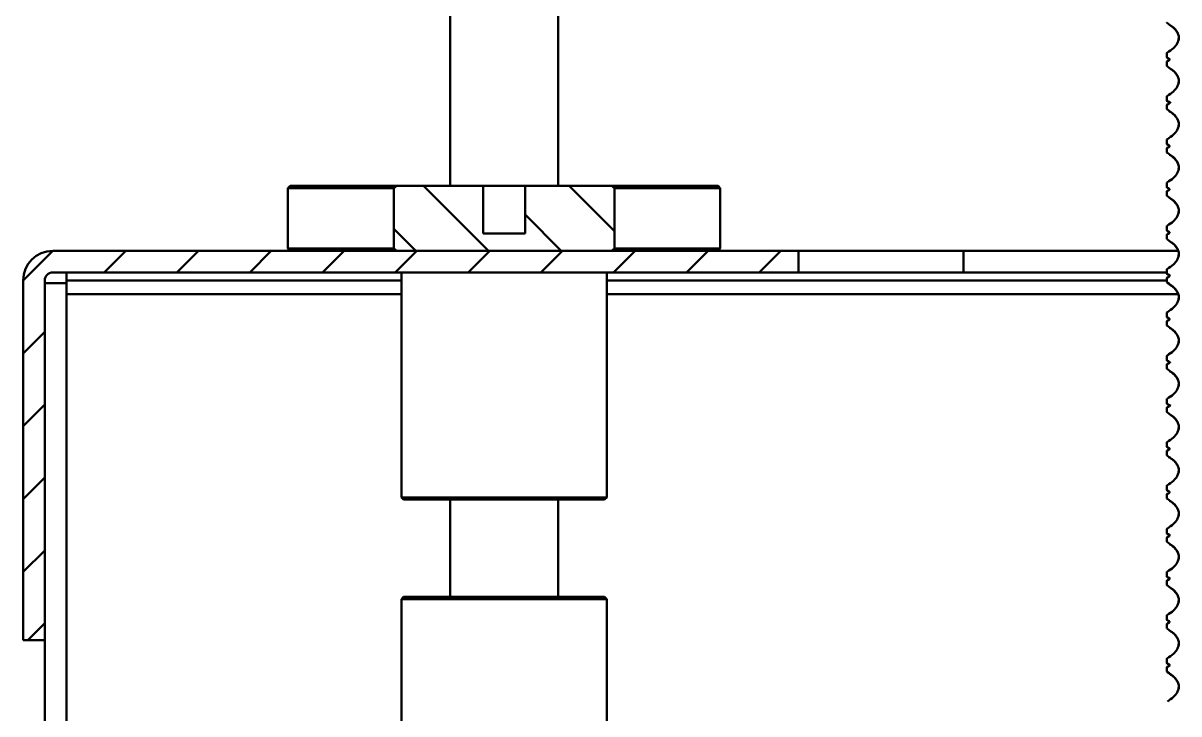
# Model space of a CAD drawing. Header units: millimetres. Extents: x -1615 to 4166, y 5 to 3174.
# Drawn here: x 2157.5 to 2228.8, y 1822.9 to 1865.5 of the extents above; entities that cross this region are included whole.
import ezdxf

# ---------------------------------------------------------------- set-up
doc = ezdxf.new("R2010")
doc.units = ezdxf.units.MM
doc.header["$LTSCALE"] = 0.25
doc.layers.add('Net dam', color=7, linetype='Continuous', lineweight=50)

msp = doc.modelspace()

# ---------------------------------------------------------------- hatches: boundary and pattern name
at = {"layer": 'Net dam'}
h = msp.add_hatch(dxfattribs=at)
h.set_pattern_fill('ANSI31', color=256, angle=90, style=0)
h.set_pattern_definition([(135, (1858.4246, 670.5362), (-2.245064, -2.245064), [])])
h.paths.add_polyline_path([(2193.753, 1855.479), (2188.424, 1855.479), (2188.424, 1852.546), (2185.842, 1852.546), (2185.842, 1855.479), (2180.513, 1855.479), (2180.324, 1855.346), (2180.324, 1851.613), (2180.513, 1851.479), (2193.753, 1851.479), (2193.942, 1851.613), (2193.942, 1855.346)], flags=0)
h = msp.add_hatch(dxfattribs=at)
h.set_pattern_fill('ANSI31', color=256, style=0)
h.set_pattern_definition([(45, (1858.4246, 670.5362), (-2.245064, 2.245064), [])])
edge = h.paths.add_edge_path(flags=0)
edge.add_line((2159.291, 1850.146), (2205.3, 1850.146))
edge.add_line((2205.3, 1850.146), (2205.3, 1851.479))
edge.add_line((2205.3, 1851.479), (2159.291, 1851.479))
edge.add_arc((2159.291, 1849.655), 1.824, 90, 180)
edge.add_line((2157.467, 1849.655), (2157.467, 1827.479))
edge.add_line((2157.467, 1827.479), (2158.8, 1827.479))
edge.add_line((2158.8, 1827.479), (2158.8, 1849.655))
edge.add_arc((2159.291, 1849.655), 0.491, 90, 180, ccw=False)

# ---------------------------------------------------------------- linework, layer by layer
for p, q in [((2183.8, 1934.633), (2183.8, 1855.479)), ((2190.467, 1855.479), (2190.467, 1934.633)), ((2228.736, 1864.563), (2228.727, 1864.526)), ((2228.013, 1863.39), (2228.013, 1863.672)), ((2228.013, 1862.881), (2228.013, 1863.15)), ((2228.082, 1863.349), (2228.09, 1863.349)), ((2228.082, 1863.349), (2228.192, 1863.259)), ((2228.09, 1863.349), (2228.193, 1863.265)), ((2228.736, 1861.896), (2228.727, 1861.859)), ((2228.013, 1860.723), (2228.013, 1861.005)), ((2228.082, 1860.682), (2228.234, 1860.593)), ((2228.09, 1860.682), (2228.195, 1860.62)), ((2228.169, 1860.634), (2228.266, 1860.578)), ((2228.013, 1860.215), (2228.013, 1860.484)), ((2228.153, 1860.096), (2228.184, 1860.071)), ((2228.736, 1859.23), (2228.727, 1859.193)), ((2228.013, 1858.057), (2228.013, 1858.338)), ((2228.013, 1857.548), (2228.013, 1857.817)), ((2228.082, 1858.016), (2228.169, 1857.926)), ((2228.09, 1858.016), (2228.153, 1857.951)), ((2228.043, 1857.516), (2228.066, 1857.472)), ((2228.736, 1856.563), (2228.727, 1856.526)), ((2228.013, 1855.39), (2228.013, 1855.672)), ((2173.8, 1855.346), (2173.933, 1855.479)), ((2173.8, 1851.613), (2173.8, 1855.346)), ((2180.324, 1855.346), (2173.8, 1855.346)), ((2173.933, 1855.479), (2180.513, 1855.479)), ((2180.324, 1855.346), (2180.513, 1855.479)), ((2180.324, 1855.346), (2180.324, 1851.613)), ((2185.842, 1855.479), (2180.513, 1855.479)), ((2185.842, 1852.546), (2185.842, 1855.479)), ((2188.424, 1855.479), (2185.842, 1855.479)), ((2188.424, 1855.479), (2188.424, 1852.546)), ((2193.753, 1855.479), (2188.424, 1855.479)), ((2193.753, 1855.479), (2193.942, 1855.346)), ((2193.753, 1855.479), (2200.333, 1855.479)), ((2200.467, 1855.346), (2193.942, 1855.346)), ((2193.942, 1851.613), (2193.942, 1855.346)), ((2200.333, 1855.479), (2200.467, 1855.346)), ((2200.467, 1851.613), (2200.467, 1855.346)), ((2228.013, 1854.881), (2228.013, 1855.15)), ((2228.156, 1854.762), (2228.188, 1854.738)), ((2228.736, 1853.896), (2228.727, 1853.859)), ((2228.013, 1852.723), (2228.013, 1853.005)), ((2185.842, 1852.546), (2188.424, 1852.546)), ((2228.013, 1852.215), (2228.013, 1852.484)), ((2228.082, 1852.682), (2228.184, 1852.593)), ((2228.09, 1852.682), (2228.179, 1852.604)), ((2159.291, 1851.479), (2205.3, 1851.479)), ((2173.8, 1851.613), (2180.324, 1851.613)), ((2173.8, 1851.613), (2173.933, 1851.479)), ((2180.513, 1851.479), (2180.324, 1851.613)), ((2193.753, 1851.479), (2180.513, 1851.479)), ((2193.942, 1851.613), (2193.753, 1851.479)), ((2193.942, 1851.613), (2200.467, 1851.613)), ((2200.333, 1851.479), (2200.467, 1851.613)), ((2205.3, 1850.146), (2205.3, 1851.479)), ((2205.3, 1851.479), (2215.467, 1851.479)), ((2215.467, 1851.479), (2215.467, 1850.146)), ((2215.467, 1851.479), (2228.7, 1851.479)), ((2228.736, 1851.23), (2228.727, 1851.193)), ((2159.291, 1850.146), (2205.3, 1850.146)), ((2160.133, 1850.146), (2160.133, 1849.655)), ((2180.8, 1850.146), (2180.8, 1836.279)), ((2193.467, 1836.279), (2193.467, 1850.146)), ((2205.3, 1850.146), (2215.467, 1850.146)), ((2215.467, 1850.146), (2228.013, 1850.146)), ((2228.013, 1850.057), (2228.013, 1850.338)), ((2228.082, 1850.016), (2228.219, 1849.926)), ((2228.09, 1850.016), (2228.188, 1849.951)), ((2157.467, 1849.655), (2157.467, 1827.479)), ((2158.8, 1849.655), (2158.8, 1827.479)), ((2160.133, 1849.479), (2158.8, 1849.479)), ((2158.8, 1849.479), (2158.8, 1816.637)), ((2160.133, 1849.479), (2160.133, 1849.655)), ((2160.133, 1849.655), (2180.8, 1849.655)), ((2160.133, 1849.479), (2160.133, 1816.637)), ((2193.467, 1849.655), (2228.013, 1849.655)), ((2228.013, 1849.548), (2228.013, 1849.817)), ((2180.8, 1848.813), (2160.133, 1848.813)), ((2228.7, 1848.813), (2193.467, 1848.813)), ((2228.736, 1848.563), (2228.727, 1848.526)), ((2228.013, 1847.39), (2228.013, 1847.672)), ((2228.013, 1846.881), (2228.013, 1847.15)), ((2228.074, 1847.316), (2228.132, 1847.296)), ((2228.089, 1847.189), (2228.081, 1847.189)), ((2228.082, 1847.349), (2228.09, 1847.349)), ((2228.082, 1847.349), (2228.141, 1847.275)), ((2228.09, 1847.349), (2228.132, 1847.296)), ((2228.043, 1846.85), (2228.052, 1846.821)), ((2228.736, 1845.896), (2228.727, 1845.859)), ((2228.013, 1844.724), (2228.013, 1845.005)), ((2228.013, 1844.215), (2228.013, 1844.484)), ((2228.089, 1844.523), (2228.081, 1844.523)), ((2228.082, 1844.682), (2228.09, 1844.682)), ((2228.736, 1843.23), (2228.727, 1843.193)), ((2228.013, 1842.057), (2228.013, 1842.338)), ((2228.013, 1841.548), (2228.013, 1841.817)), ((2228.082, 1842.016), (2228.267, 1841.926)), ((2228.736, 1840.563), (2228.727, 1840.526)), ((2228.013, 1839.39), (2228.013, 1839.672)), ((2228.082, 1839.349), (2228.204, 1839.259)), ((2228.09, 1839.349), (2228.187, 1839.277)), ((2228.013, 1838.881), (2228.013, 1839.15)), ((2228.116, 1838.769), (2228.208, 1838.739)), ((2228.736, 1837.896), (2228.727, 1837.859)), ((2228.013, 1836.723), (2228.013, 1837.005)), ((2228.013, 1836.215), (2228.013, 1836.484)), ((2180.8, 1836.279), (2180.933, 1836.146)), ((2180.8, 1836.279), (2193.467, 1836.279)), ((2193.333, 1836.146), (2180.933, 1836.146)), ((2183.8, 1836.146), (2183.8, 1830.146)), ((2190.467, 1830.146), (2190.467, 1836.146)), ((2193.333, 1836.146), (2193.467, 1836.279)), ((2228.043, 1836.183), (2228.045, 1836.17)), ((2228.736, 1835.23), (2228.727, 1835.193)), ((2228.013, 1834.057), (2228.013, 1834.338)), ((2228.013, 1833.548), (2228.013, 1833.817)), ((2228.082, 1834.016), (2228.202, 1833.926)), ((2228.09, 1834.016), (2228.186, 1833.943)), ((2228.135, 1833.967), (2228.185, 1833.931)), ((2228.736, 1832.563), (2228.727, 1832.526)), ((2228.013, 1831.39), (2228.013, 1831.672)), ((2228.013, 1830.881), (2228.013, 1831.15)), ((2228.043, 1830.85), (2228.068, 1830.803)), ((2228.082, 1831.349), (2228.21, 1831.259)), ((2228.089, 1831.189), (2228.144, 1831.15)), ((2228.09, 1831.349), (2228.189, 1831.279)), ((2180.933, 1830.146), (2180.8, 1830.013)), ((2180.8, 1830.013), (2180.8, 1816.146)), ((2193.467, 1830.013), (2180.8, 1830.013)), ((2180.933, 1830.146), (2193.333, 1830.146)), ((2193.467, 1830.013), (2193.333, 1830.146)), ((2193.467, 1816.146), (2193.467, 1830.013)), ((2228.736, 1829.896), (2228.727, 1829.859)), ((2228.013, 1828.723), (2228.013, 1829.005)), ((2228.013, 1828.215), (2228.013, 1828.484)), ((2157.467, 1827.479), (2158.8, 1827.479)), ((2228.736, 1827.23), (2228.727, 1827.193)), ((2228.013, 1826.057), (2228.013, 1826.338)), ((2228.013, 1825.548), (2228.013, 1825.817)), ((2228.082, 1826.016), (2228.205, 1825.926)), ((2228.09, 1826.016), (2228.187, 1825.944)), ((2228.736, 1824.563), (2228.727, 1824.526))]:
    msp.add_line(p, q, dxfattribs=at)
for radius in [1.824, 0.491]:
    msp.add_arc((2159.291, 1849.655), radius, 90, 180, dxfattribs=at)
for points, knots in [([(2228.013, 1865.548), (2228.016, 1865.542), (2228.024, 1865.529), (2228.037, 1865.521), (2228.043, 1865.516)], [0, 0, 0, 0, 0.479982, 1, 1, 1, 1]), ([(2228.043, 1865.516), (2228.205, 1865.411), (2228.448, 1865.254), (2228.67, 1864.955), (2228.757, 1864.708), (2228.747, 1864.467), (2228.64, 1864.21), (2228.409, 1863.937), (2228.175, 1863.788), (2228.043, 1863.703)], [0, 0, 0, 0, 0.239804, 0.35871, 0.459905, 0.561646, 0.652758, 0.804665, 1, 1, 1, 1]), ([(2228.181, 1865.404), (2228.284, 1865.334), (2228.476, 1865.204), (2228.611, 1865.004), (2228.673, 1864.911)], [0, 0, 0, 0, 0.536922, 1, 1, 1, 1]), ([(2228.043, 1863.703), (2228.037, 1863.699), (2228.025, 1863.691), (2228.017, 1863.678), (2228.013, 1863.672)], [0, 0, 0, 0, 0.48018, 1, 1, 1, 1]), ([(2228.013, 1863.39), (2228.018, 1863.383), (2228.028, 1863.368), (2228.051, 1863.354), (2228.07, 1863.349), (2228.081, 1863.349), (2228.082, 1863.349)], [0, 0, 0, 0, 0.3181302, 0.6364534, 0.953167, 1, 1, 1, 1]), ([(2228.081, 1863.189), (2228.072, 1863.189), (2228.055, 1863.187), (2228.03, 1863.173), (2228.019, 1863.158), (2228.013, 1863.15)], [0, 0, 0, 0, 0.32249, 0.644947, 1, 1, 1, 1]), ([(2228.013, 1862.881), (2228.016, 1862.875), (2228.024, 1862.862), (2228.037, 1862.854), (2228.043, 1862.85)], [0, 0, 0, 0, 0.479982, 1, 1, 1, 1]), ([(2228.043, 1862.85), (2228.205, 1862.744), (2228.448, 1862.587), (2228.67, 1862.288), (2228.757, 1862.041), (2228.747, 1861.801), (2228.64, 1861.543), (2228.409, 1861.271), (2228.175, 1861.121), (2228.043, 1861.037)], [0, 0, 0, 0, 0.2398043, 0.358711, 0.459906, 0.5616481, 0.6527597, 0.8046545, 1, 1, 1, 1]), ([(2228.089, 1863.189), (2228.088, 1863.189), (2228.087, 1863.189), (2228.084, 1863.189), (2228.082, 1863.189), (2228.081, 1863.189)], [0, 0, 0, 0, 0.271137, 0.542274, 1, 1, 1, 1]), ([(2228.09, 1863.349), (2228.099, 1863.348), (2228.116, 1863.346), (2228.14, 1863.333), (2228.158, 1863.312), (2228.168, 1863.287), (2228.17, 1863.26), (2228.162, 1863.233), (2228.146, 1863.211), (2228.124, 1863.196), (2228.104, 1863.19), (2228.092, 1863.189), (2228.089, 1863.189)], [0, 0, 0, 0, 0.106517, 0.213006, 0.319886, 0.427287, 0.535243, 0.643664, 0.751886, 0.859611, 0.966625, 1, 1, 1, 1]), ([(2228.125, 1863.301), (2228.128, 1863.292), (2228.131, 1863.281), (2228.173, 1863.27), (2228.181, 1863.268)], [0, 0, 0, 0, 0.804961, 1, 1, 1, 1]), ([(2228.181, 1862.738), (2228.284, 1862.668), (2228.476, 1862.538), (2228.611, 1862.337), (2228.673, 1862.245)], [0, 0, 0, 0, 0.536931, 1, 1, 1, 1]), ([(2228.043, 1861.037), (2228.037, 1861.033), (2228.025, 1861.024), (2228.017, 1861.012), (2228.013, 1861.005)], [0, 0, 0, 0, 0.48018, 1, 1, 1, 1]), ([(2228.013, 1860.723), (2228.018, 1860.716), (2228.028, 1860.701), (2228.051, 1860.687), (2228.07, 1860.682), (2228.081, 1860.682), (2228.082, 1860.682)], [0, 0, 0, 0, 0.318181, 0.636303, 0.953171, 1, 1, 1, 1]), ([(2228.082, 1860.682), (2228.083, 1860.682), (2228.084, 1860.682), (2228.087, 1860.682), (2228.089, 1860.682), (2228.09, 1860.682)], [0, 0, 0, 0, 0.270841, 0.541636, 1, 1, 1, 1]), ([(2228.09, 1860.682), (2228.099, 1860.681), (2228.116, 1860.68), (2228.14, 1860.666), (2228.158, 1860.646), (2228.168, 1860.62), (2228.17, 1860.593), (2228.162, 1860.567), (2228.146, 1860.544), (2228.124, 1860.529), (2228.104, 1860.523), (2228.092, 1860.523), (2228.089, 1860.523)], [0, 0, 0, 0, 0.106514, 0.213, 0.319757, 0.427303, 0.535256, 0.643674, 0.751893, 0.859615, 0.966626, 1, 1, 1, 1]), ([(2228.081, 1860.523), (2228.072, 1860.522), (2228.055, 1860.52), (2228.03, 1860.506), (2228.019, 1860.491), (2228.013, 1860.484)], [0, 0, 0, 0, 0.322608, 0.645182, 1, 1, 1, 1]), ([(2228.013, 1860.215), (2228.016, 1860.208), (2228.024, 1860.196), (2228.037, 1860.187), (2228.043, 1860.183)], [0, 0, 0, 0, 0.479982, 1, 1, 1, 1]), ([(2228.043, 1860.183), (2228.205, 1860.078), (2228.448, 1859.92), (2228.67, 1859.621), (2228.757, 1859.375), (2228.747, 1859.134), (2228.64, 1858.876), (2228.409, 1858.604), (2228.175, 1858.454), (2228.043, 1858.37)], [0, 0, 0, 0, 0.239793, 0.358713, 0.459908, 0.56165, 0.652761, 0.804655, 1, 1, 1, 1]), ([(2228.089, 1860.523), (2228.088, 1860.523), (2228.087, 1860.523), (2228.084, 1860.523), (2228.082, 1860.523), (2228.081, 1860.523)], [0, 0, 0, 0, 0.271137, 0.542274, 1, 1, 1, 1]), ([(2228.181, 1860.071), (2228.284, 1860.001), (2228.476, 1859.871), (2228.611, 1859.671), (2228.673, 1859.578)], [0, 0, 0, 0, 0.53691, 1, 1, 1, 1]), ([(2228.043, 1858.37), (2228.037, 1858.366), (2228.025, 1858.358), (2228.017, 1858.345), (2228.013, 1858.338)], [0, 0, 0, 0, 0.48018, 1, 1, 1, 1]), ([(2228.013, 1858.057), (2228.018, 1858.049), (2228.028, 1858.035), (2228.051, 1858.02), (2228.07, 1858.016), (2228.081, 1858.016), (2228.082, 1858.016)], [0, 0, 0, 0, 0.31821, 0.636362, 0.953155, 1, 1, 1, 1]), ([(2228.081, 1857.856), (2228.072, 1857.855), (2228.055, 1857.853), (2228.03, 1857.84), (2228.019, 1857.825), (2228.013, 1857.817)], [0, 0, 0, 0, 0.322608, 0.645182, 1, 1, 1, 1]), ([(2228.089, 1857.856), (2228.088, 1857.856), (2228.087, 1857.856), (2228.084, 1857.856), (2228.082, 1857.856), (2228.081, 1857.856)], [0, 0, 0, 0, 0.271137, 0.542274, 1, 1, 1, 1]), ([(2228.082, 1858.016), (2228.083, 1858.016), (2228.084, 1858.016), (2228.087, 1858.016), (2228.089, 1858.016), (2228.09, 1858.016)], [0, 0, 0, 0, 0.270795, 0.541636, 1, 1, 1, 1]), ([(2228.09, 1858.016), (2228.099, 1858.015), (2228.116, 1858.013), (2228.14, 1857.999), (2228.158, 1857.979), (2228.168, 1857.954), (2228.17, 1857.926), (2228.162, 1857.9), (2228.146, 1857.878), (2228.124, 1857.862), (2228.104, 1857.856), (2228.092, 1857.856), (2228.089, 1857.856)], [0, 0, 0, 0, 0.106481, 0.213039, 0.319792, 0.427332, 0.53528, 0.643692, 0.751905, 0.859622, 0.966627, 1, 1, 1, 1]), ([(2228.102, 1857.968), (2228.102, 1857.967), (2228.11, 1857.959), (2228.146, 1857.95), (2228.18, 1857.943)], [0, 0, 0, 0, 0.083316, 1, 1, 1, 1]), ([(2228.013, 1857.548), (2228.016, 1857.542), (2228.024, 1857.529), (2228.037, 1857.521), (2228.043, 1857.516)], [0, 0, 0, 0, 0.480361, 1, 1, 1, 1]), ([(2228.043, 1857.516), (2228.205, 1857.411), (2228.448, 1857.254), (2228.67, 1856.955), (2228.757, 1856.708), (2228.747, 1856.467), (2228.64, 1856.21), (2228.409, 1855.938), (2228.175, 1855.788), (2228.043, 1855.703)], [0, 0, 0, 0, 0.239793, 0.358713, 0.459908, 0.56165, 0.652761, 0.804655, 1, 1, 1, 1]), ([(2228.181, 1857.404), (2228.284, 1857.335), (2228.476, 1857.204), (2228.611, 1857.004), (2228.673, 1856.911)], [0, 0, 0, 0, 0.536922, 1, 1, 1, 1]), ([(2228.043, 1855.703), (2228.037, 1855.699), (2228.025, 1855.691), (2228.017, 1855.678), (2228.013, 1855.672)], [0, 0, 0, 0, 0.480527, 1, 1, 1, 1]), ([(2228.013, 1855.39), (2228.018, 1855.383), (2228.028, 1855.368), (2228.051, 1855.354), (2228.07, 1855.349), (2228.081, 1855.349), (2228.082, 1855.349)], [0, 0, 0, 0, 0.31821, 0.636362, 0.953155, 1, 1, 1, 1]), ([(2228.081, 1855.189), (2228.072, 1855.188), (2228.055, 1855.187), (2228.03, 1855.173), (2228.019, 1855.158), (2228.013, 1855.15)], [0, 0, 0, 0, 0.322565, 0.644865, 1, 1, 1, 1]), ([(2228.089, 1855.189), (2228.088, 1855.189), (2228.087, 1855.189), (2228.084, 1855.189), (2228.082, 1855.189), (2228.081, 1855.189)], [0, 0, 0, 0, 0.271132, 0.542309, 1, 1, 1, 1]), ([(2228.082, 1855.349), (2228.083, 1855.349), (2228.084, 1855.349), (2228.087, 1855.349), (2228.089, 1855.349), (2228.09, 1855.349)], [0, 0, 0, 0, 0.270795, 0.541636, 1, 1, 1, 1]), ([(2228.09, 1855.349), (2228.099, 1855.348), (2228.116, 1855.346), (2228.14, 1855.333), (2228.158, 1855.312), (2228.168, 1855.287), (2228.17, 1855.26), (2228.162, 1855.233), (2228.146, 1855.211), (2228.124, 1855.196), (2228.104, 1855.19), (2228.092, 1855.189), (2228.089, 1855.189)], [0, 0, 0, 0, 0.106485, 0.213047, 0.319804, 0.4272, 0.535311, 0.643727, 0.751945, 0.859574, 0.966626, 1, 1, 1, 1]), ([(2228.013, 1854.881), (2228.016, 1854.875), (2228.024, 1854.862), (2228.037, 1854.854), (2228.043, 1854.849)], [0, 0, 0, 0, 0.480361, 1, 1, 1, 1]), ([(2228.043, 1854.849), (2228.205, 1854.744), (2228.448, 1854.587), (2228.67, 1854.288), (2228.757, 1854.041), (2228.747, 1853.801), (2228.64, 1853.543), (2228.409, 1853.271), (2228.175, 1853.121), (2228.043, 1853.037)], [0, 0, 0, 0, 0.239794, 0.358714, 0.459893, 0.561651, 0.652747, 0.804655, 1, 1, 1, 1]), ([(2228.181, 1854.738), (2228.284, 1854.668), (2228.476, 1854.538), (2228.611, 1854.337), (2228.673, 1854.245)], [0, 0, 0, 0, 0.536922, 1, 1, 1, 1]), ([(2228.043, 1853.037), (2228.037, 1853.033), (2228.025, 1853.024), (2228.017, 1853.012), (2228.013, 1853.005)], [0, 0, 0, 0, 0.479895, 1, 1, 1, 1]), ([(2228.013, 1852.723), (2228.018, 1852.716), (2228.028, 1852.701), (2228.051, 1852.687), (2228.07, 1852.683), (2228.081, 1852.682), (2228.082, 1852.682)], [0, 0, 0, 0, 0.31821, 0.636362, 0.953155, 1, 1, 1, 1]), ([(2228.081, 1852.523), (2228.072, 1852.522), (2228.055, 1852.52), (2228.03, 1852.506), (2228.019, 1852.491), (2228.013, 1852.484)], [0, 0, 0, 0, 0.322436, 0.644919, 1, 1, 1, 1]), ([(2228.013, 1852.215), (2228.016, 1852.208), (2228.024, 1852.196), (2228.037, 1852.187), (2228.043, 1852.183)], [0, 0, 0, 0, 0.480361, 1, 1, 1, 1]), ([(2228.043, 1852.183), (2228.205, 1852.078), (2228.448, 1851.92), (2228.67, 1851.621), (2228.757, 1851.375), (2228.747, 1851.134), (2228.64, 1850.876), (2228.409, 1850.604), (2228.175, 1850.454), (2228.043, 1850.37)], [0, 0, 0, 0, 0.2397933, 0.3586995, 0.4598941, 0.5616523, 0.6527482, 0.8046553, 1, 1, 1, 1]), ([(2228.089, 1852.523), (2228.088, 1852.523), (2228.087, 1852.523), (2228.084, 1852.523), (2228.082, 1852.523), (2228.081, 1852.523)], [0, 0, 0, 0, 0.271132, 0.542309, 1, 1, 1, 1]), ([(2228.082, 1852.682), (2228.083, 1852.682), (2228.084, 1852.682), (2228.087, 1852.682), (2228.089, 1852.682), (2228.09, 1852.682)], [0, 0, 0, 0, 0.2708, 0.5416, 1, 1, 1, 1]), ([(2228.09, 1852.682), (2228.099, 1852.681), (2228.116, 1852.68), (2228.14, 1852.666), (2228.158, 1852.646), (2228.168, 1852.62), (2228.17, 1852.593), (2228.162, 1852.567), (2228.146, 1852.544), (2228.124, 1852.529), (2228.104, 1852.523), (2228.092, 1852.523), (2228.089, 1852.523)], [0, 0, 0, 0, 0.106485, 0.213047, 0.319804, 0.4272, 0.535311, 0.643727, 0.751945, 0.859574, 0.966626, 1, 1, 1, 1]), ([(2228.117, 1852.634), (2228.121, 1852.628), (2228.128, 1852.616), (2228.177, 1852.604), (2228.202, 1852.597)], [0, 0, 0, 0, 0.491793, 1, 1, 1, 1]), ([(2228.181, 1852.071), (2228.284, 1852.001), (2228.476, 1851.871), (2228.611, 1851.671), (2228.673, 1851.578)], [0, 0, 0, 0, 0.536922, 1, 1, 1, 1]), ([(2228.043, 1850.37), (2228.037, 1850.366), (2228.025, 1850.358), (2228.017, 1850.345), (2228.013, 1850.338)], [0, 0, 0, 0, 0.479895, 1, 1, 1, 1]), ([(2228.013, 1850.057), (2228.018, 1850.049), (2228.028, 1850.035), (2228.051, 1850.02), (2228.07, 1850.016), (2228.081, 1850.016), (2228.082, 1850.016)], [0, 0, 0, 0, 0.317878, 0.636319, 0.95315, 1, 1, 1, 1]), ([(2228.082, 1850.016), (2228.083, 1850.016), (2228.084, 1850.016), (2228.087, 1850.016), (2228.089, 1850.016), (2228.09, 1850.016)], [0, 0, 0, 0, 0.2708, 0.5416, 1, 1, 1, 1]), ([(2228.09, 1850.016), (2228.099, 1850.015), (2228.116, 1850.013), (2228.14, 1849.999), (2228.158, 1849.979), (2228.168, 1849.954), (2228.17, 1849.926), (2228.162, 1849.9), (2228.146, 1849.878), (2228.124, 1849.862), (2228.104, 1849.856), (2228.092, 1849.856), (2228.089, 1849.856)], [0, 0, 0, 0, 0.1064868, 0.2129729, 0.3198505, 0.4272491, 0.5353617, 0.6436264, 0.7519755, 0.8596066, 0.9666176, 1, 1, 1, 1]), ([(2228.081, 1849.856), (2228.072, 1849.855), (2228.055, 1849.853), (2228.03, 1849.84), (2228.019, 1849.825), (2228.013, 1849.817)], [0, 0, 0, 0, 0.322436, 0.644919, 1, 1, 1, 1]), ([(2228.013, 1849.548), (2228.016, 1849.542), (2228.024, 1849.529), (2228.037, 1849.521), (2228.043, 1849.516)], [0, 0, 0, 0, 0.480628, 1, 1, 1, 1]), ([(2228.043, 1849.516), (2228.205, 1849.411), (2228.448, 1849.254), (2228.67, 1848.955), (2228.757, 1848.708), (2228.747, 1848.467), (2228.64, 1848.21), (2228.409, 1847.937), (2228.175, 1847.788), (2228.043, 1847.703)], [0, 0, 0, 0, 0.239803, 0.358709, 0.459904, 0.561662, 0.652758, 0.804665, 1, 1, 1, 1]), ([(2228.089, 1849.856), (2228.088, 1849.856), (2228.087, 1849.856), (2228.084, 1849.856), (2228.082, 1849.856), (2228.081, 1849.856)], [0, 0, 0, 0, 0.271178, 0.542309, 1, 1, 1, 1]), ([(2228.137, 1849.429), (2228.139, 1849.426), (2228.144, 1849.418), (2228.177, 1849.41), (2228.195, 1849.405)], [0, 0, 0, 0, 0.4408443, 1, 1, 1, 1]), ([(2228.181, 1849.404), (2228.284, 1849.334), (2228.476, 1849.204), (2228.611, 1849.004), (2228.673, 1848.911)], [0, 0, 0, 0, 0.536922, 1, 1, 1, 1]), ([(2228.043, 1847.703), (2228.037, 1847.699), (2228.025, 1847.691), (2228.017, 1847.678), (2228.013, 1847.672)], [0, 0, 0, 0, 0.48018, 1, 1, 1, 1]), ([(2228.013, 1847.39), (2228.018, 1847.383), (2228.028, 1847.368), (2228.051, 1847.354), (2228.07, 1847.349), (2228.081, 1847.349), (2228.082, 1847.349)], [0, 0, 0, 0, 0.317878, 0.636319, 0.95315, 1, 1, 1, 1]), ([(2228.081, 1847.189), (2228.072, 1847.188), (2228.055, 1847.187), (2228.03, 1847.173), (2228.019, 1847.158), (2228.013, 1847.15)], [0, 0, 0, 0, 0.322436, 0.644919, 1, 1, 1, 1]), ([(2228.09, 1847.349), (2228.099, 1847.348), (2228.116, 1847.346), (2228.14, 1847.333), (2228.158, 1847.312), (2228.168, 1847.287), (2228.17, 1847.26), (2228.162, 1847.233), (2228.146, 1847.211), (2228.124, 1847.196), (2228.104, 1847.19), (2228.092, 1847.189), (2228.089, 1847.189)], [0, 0, 0, 0, 0.106516, 0.213004, 0.319884, 0.427285, 0.535399, 0.643666, 0.751887, 0.859612, 0.966625, 1, 1, 1, 1]), ([(2228.013, 1846.881), (2228.016, 1846.875), (2228.024, 1846.862), (2228.037, 1846.854), (2228.043, 1846.85)], [0, 0, 0, 0, 0.480628, 1, 1, 1, 1]), ([(2228.043, 1846.85), (2228.205, 1846.744), (2228.448, 1846.587), (2228.67, 1846.288), (2228.757, 1846.041), (2228.747, 1845.801), (2228.64, 1845.543), (2228.409, 1845.271), (2228.175, 1845.121), (2228.043, 1845.037)], [0, 0, 0, 0, 0.239804, 0.35871, 0.459905, 0.561646, 0.652758, 0.804665, 1, 1, 1, 1]), ([(2228.181, 1846.738), (2228.284, 1846.668), (2228.476, 1846.538), (2228.611, 1846.337), (2228.673, 1846.245)], [0, 0, 0, 0, 0.536922, 1, 1, 1, 1]), ([(2228.043, 1845.037), (2228.037, 1845.033), (2228.025, 1845.024), (2228.017, 1845.012), (2228.013, 1845.005)], [0, 0, 0, 0, 0.48018, 1, 1, 1, 1]), ([(2228.013, 1844.724), (2228.018, 1844.716), (2228.028, 1844.701), (2228.051, 1844.687), (2228.07, 1844.683), (2228.081, 1844.682), (2228.082, 1844.682)], [0, 0, 0, 0, 0.3181302, 0.6364534, 0.953167, 1, 1, 1, 1]), ([(2228.081, 1844.523), (2228.072, 1844.522), (2228.055, 1844.52), (2228.03, 1844.506), (2228.019, 1844.491), (2228.013, 1844.484)], [0, 0, 0, 0, 0.322436, 0.644919, 1, 1, 1, 1]), ([(2228.013, 1844.215), (2228.016, 1844.208), (2228.024, 1844.196), (2228.037, 1844.187), (2228.043, 1844.183)], [0, 0, 0, 0, 0.479982, 1, 1, 1, 1]), ([(2228.082, 1844.682), (2228.082, 1844.681), (2228.082, 1844.652), (2228.147, 1844.622), (2228.209, 1844.593)], [0, 0, 0, 0, 0.051284, 1, 1, 1, 1]), ([(2228.09, 1844.682), (2228.099, 1844.681), (2228.116, 1844.68), (2228.14, 1844.666), (2228.158, 1844.646), (2228.168, 1844.62), (2228.17, 1844.593), (2228.162, 1844.567), (2228.146, 1844.544), (2228.124, 1844.529), (2228.104, 1844.523), (2228.092, 1844.523), (2228.089, 1844.523)], [0, 0, 0, 0, 0.106516, 0.213004, 0.319884, 0.427285, 0.535399, 0.643666, 0.751887, 0.859612, 0.966625, 1, 1, 1, 1]), ([(2228.09, 1844.682), (2228.09, 1844.681), (2228.09, 1844.659), (2228.14, 1844.635), (2228.187, 1844.613)], [0, 0, 0, 0, 0.0658126, 1, 1, 1, 1]), ([(2228.143, 1844.634), (2228.146, 1844.618), (2228.15, 1844.601), (2228.219, 1844.585), (2228.221, 1844.585)], [0, 0, 0, 0, 0.976745, 1, 1, 1, 1]), ([(2228.043, 1844.183), (2228.205, 1844.078), (2228.448, 1843.92), (2228.67, 1843.621), (2228.757, 1843.375), (2228.747, 1843.134), (2228.64, 1842.876), (2228.409, 1842.604), (2228.175, 1842.454), (2228.043, 1842.37)], [0, 0, 0, 0, 0.2398043, 0.358711, 0.459906, 0.5616481, 0.6527597, 0.8046545, 1, 1, 1, 1]), ([(2228.149, 1844.096), (2228.15, 1844.088), (2228.151, 1844.08), (2228.181, 1844.072), (2228.183, 1844.071)], [0, 0, 0, 0, 0.911406, 1, 1, 1, 1]), ([(2228.181, 1844.071), (2228.284, 1844.001), (2228.476, 1843.871), (2228.611, 1843.671), (2228.673, 1843.578)], [0, 0, 0, 0, 0.536931, 1, 1, 1, 1]), ([(2228.043, 1842.37), (2228.037, 1842.366), (2228.025, 1842.358), (2228.017, 1842.345), (2228.013, 1842.338)], [0, 0, 0, 0, 0.48018, 1, 1, 1, 1]), ([(2228.013, 1842.057), (2228.018, 1842.049), (2228.028, 1842.035), (2228.051, 1842.02), (2228.07, 1842.016), (2228.081, 1842.016), (2228.082, 1842.016)], [0, 0, 0, 0, 0.318134, 0.636461, 0.953178, 1, 1, 1, 1]), ([(2228.081, 1841.856), (2228.072, 1841.855), (2228.055, 1841.853), (2228.03, 1841.84), (2228.019, 1841.825), (2228.013, 1841.817)], [0, 0, 0, 0, 0.32249, 0.644947, 1, 1, 1, 1]), ([(2228.013, 1841.548), (2228.016, 1841.542), (2228.024, 1841.529), (2228.037, 1841.521), (2228.043, 1841.516)], [0, 0, 0, 0, 0.479982, 1, 1, 1, 1]), ([(2228.043, 1841.516), (2228.205, 1841.411), (2228.448, 1841.254), (2228.67, 1840.955), (2228.757, 1840.708), (2228.747, 1840.467), (2228.64, 1840.21), (2228.409, 1839.938), (2228.175, 1839.788), (2228.043, 1839.703)], [0, 0, 0, 0, 0.2398043, 0.358711, 0.459906, 0.5616481, 0.6527597, 0.8046545, 1, 1, 1, 1]), ([(2228.089, 1841.856), (2228.088, 1841.856), (2228.087, 1841.856), (2228.084, 1841.856), (2228.082, 1841.856), (2228.081, 1841.856)], [0, 0, 0, 0, 0.271137, 0.542274, 1, 1, 1, 1]), ([(2228.082, 1842.016), (2228.083, 1842.016), (2228.084, 1842.016), (2228.087, 1842.016), (2228.089, 1842.016), (2228.09, 1842.016)], [0, 0, 0, 0, 0.270841, 0.541636, 1, 1, 1, 1]), ([(2228.09, 1842.016), (2228.099, 1842.015), (2228.116, 1842.013), (2228.14, 1841.999), (2228.158, 1841.979), (2228.168, 1841.954), (2228.17, 1841.926), (2228.162, 1841.9), (2228.146, 1841.878), (2228.124, 1841.862), (2228.104, 1841.856), (2228.092, 1841.856), (2228.089, 1841.856)], [0, 0, 0, 0, 0.106514, 0.213, 0.319757, 0.427303, 0.535256, 0.643674, 0.751893, 0.859615, 0.966626, 1, 1, 1, 1]), ([(2228.181, 1841.404), (2228.284, 1841.335), (2228.476, 1841.204), (2228.611, 1841.004), (2228.673, 1840.911)], [0, 0, 0, 0, 0.53691, 1, 1, 1, 1]), ([(2228.043, 1839.703), (2228.037, 1839.699), (2228.025, 1839.691), (2228.017, 1839.678), (2228.013, 1839.672)], [0, 0, 0, 0, 0.48018, 1, 1, 1, 1]), ([(2228.013, 1839.39), (2228.018, 1839.383), (2228.028, 1839.368), (2228.051, 1839.354), (2228.07, 1839.349), (2228.081, 1839.349), (2228.082, 1839.349)], [0, 0, 0, 0, 0.31821, 0.636362, 0.953155, 1, 1, 1, 1]), ([(2228.082, 1839.349), (2228.083, 1839.349), (2228.084, 1839.349), (2228.087, 1839.349), (2228.089, 1839.349), (2228.09, 1839.349)], [0, 0, 0, 0, 0.270841, 0.541636, 1, 1, 1, 1]), ([(2228.09, 1839.349), (2228.099, 1839.348), (2228.116, 1839.346), (2228.14, 1839.333), (2228.158, 1839.312), (2228.168, 1839.287), (2228.17, 1839.26), (2228.162, 1839.233), (2228.146, 1839.211), (2228.124, 1839.196), (2228.104, 1839.19), (2228.092, 1839.189), (2228.089, 1839.189)], [0, 0, 0, 0, 0.106481, 0.213039, 0.319792, 0.427332, 0.53528, 0.643692, 0.751905, 0.859622, 0.966627, 1, 1, 1, 1]), ([(2228.138, 1839.3), (2228.14, 1839.287), (2228.142, 1839.273), (2228.201, 1839.259), (2228.206, 1839.258)], [0, 0, 0, 0, 0.922222, 1, 1, 1, 1]), ([(2228.081, 1839.189), (2228.072, 1839.189), (2228.055, 1839.187), (2228.03, 1839.173), (2228.019, 1839.158), (2228.013, 1839.15)], [0, 0, 0, 0, 0.322608, 0.645182, 1, 1, 1, 1]), ([(2228.013, 1838.881), (2228.016, 1838.875), (2228.024, 1838.862), (2228.037, 1838.854), (2228.043, 1838.85)], [0, 0, 0, 0, 0.479982, 1, 1, 1, 1]), ([(2228.043, 1838.85), (2228.205, 1838.744), (2228.448, 1838.587), (2228.67, 1838.288), (2228.757, 1838.041), (2228.747, 1837.801), (2228.64, 1837.543), (2228.409, 1837.271), (2228.175, 1837.121), (2228.043, 1837.037)], [0, 0, 0, 0, 0.239793, 0.358713, 0.459908, 0.56165, 0.652761, 0.804655, 1, 1, 1, 1]), ([(2228.089, 1839.189), (2228.088, 1839.189), (2228.087, 1839.189), (2228.084, 1839.189), (2228.082, 1839.189), (2228.081, 1839.189)], [0, 0, 0, 0, 0.271137, 0.542274, 1, 1, 1, 1]), ([(2228.181, 1838.738), (2228.284, 1838.668), (2228.476, 1838.538), (2228.611, 1838.337), (2228.673, 1838.245)], [0, 0, 0, 0, 0.536922, 1, 1, 1, 1]), ([(2228.043, 1837.037), (2228.037, 1837.033), (2228.025, 1837.024), (2228.017, 1837.012), (2228.013, 1837.005)], [0, 0, 0, 0, 0.480527, 1, 1, 1, 1]), ([(2228.013, 1836.723), (2228.018, 1836.716), (2228.028, 1836.701), (2228.051, 1836.687), (2228.07, 1836.683), (2228.081, 1836.682), (2228.082, 1836.682)], [0, 0, 0, 0, 0.31821, 0.636362, 0.953155, 1, 1, 1, 1]), ([(2228.081, 1836.523), (2228.072, 1836.522), (2228.055, 1836.52), (2228.03, 1836.506), (2228.019, 1836.491), (2228.013, 1836.484)], [0, 0, 0, 0, 0.322608, 0.645182, 1, 1, 1, 1]), ([(2228.089, 1836.523), (2228.088, 1836.523), (2228.087, 1836.523), (2228.084, 1836.523), (2228.082, 1836.523), (2228.081, 1836.523)], [0, 0, 0, 0, 0.271132, 0.542309, 1, 1, 1, 1]), ([(2228.082, 1836.682), (2228.083, 1836.682), (2228.084, 1836.682), (2228.087, 1836.682), (2228.089, 1836.682), (2228.09, 1836.682)], [0, 0, 0, 0, 0.270795, 0.541636, 1, 1, 1, 1]), ([(2228.09, 1836.682), (2228.099, 1836.681), (2228.116, 1836.68), (2228.14, 1836.666), (2228.158, 1836.646), (2228.168, 1836.62), (2228.17, 1836.593), (2228.162, 1836.567), (2228.146, 1836.544), (2228.124, 1836.529), (2228.104, 1836.523), (2228.092, 1836.523), (2228.089, 1836.523)], [0, 0, 0, 0, 0.106485, 0.213047, 0.319804, 0.4272, 0.535311, 0.643727, 0.751945, 0.859574, 0.966626, 1, 1, 1, 1]), ([(2228.013, 1836.215), (2228.016, 1836.208), (2228.024, 1836.196), (2228.037, 1836.187), (2228.043, 1836.183)], [0, 0, 0, 0, 0.480172, 1, 1, 1, 1]), ([(2228.043, 1836.183), (2228.205, 1836.078), (2228.448, 1835.92), (2228.67, 1835.621), (2228.757, 1835.375), (2228.747, 1835.134), (2228.64, 1834.876), (2228.409, 1834.604), (2228.175, 1834.454), (2228.043, 1834.37)], [0, 0, 0, 0, 0.239793, 0.358706, 0.459901, 0.561651, 0.652755, 0.804655, 1, 1, 1, 1]), ([(2228.181, 1836.071), (2228.284, 1836.001), (2228.476, 1835.871), (2228.611, 1835.671), (2228.673, 1835.578)], [0, 0, 0, 0, 0.536916, 1, 1, 1, 1]), ([(2228.043, 1834.37), (2228.037, 1834.366), (2228.025, 1834.358), (2228.017, 1834.345), (2228.013, 1834.338)], [0, 0, 0, 0, 0.480037, 1, 1, 1, 1]), ([(2228.013, 1834.057), (2228.018, 1834.049), (2228.028, 1834.035), (2228.051, 1834.02), (2228.07, 1834.016), (2228.081, 1834.016), (2228.082, 1834.016)], [0, 0, 0, 0, 0.318044, 0.63634, 0.953152, 1, 1, 1, 1]), ([(2228.081, 1833.856), (2228.072, 1833.855), (2228.055, 1833.853), (2228.03, 1833.84), (2228.019, 1833.825), (2228.013, 1833.817)], [0, 0, 0, 0, 0.322522, 0.645051, 1, 1, 1, 1]), ([(2228.013, 1833.548), (2228.016, 1833.542), (2228.024, 1833.529), (2228.037, 1833.521), (2228.043, 1833.516)], [0, 0, 0, 0, 0.480305, 1, 1, 1, 1]), ([(2228.043, 1833.516), (2228.205, 1833.411), (2228.448, 1833.254), (2228.67, 1832.955), (2228.757, 1832.708), (2228.747, 1832.467), (2228.64, 1832.21), (2228.409, 1831.938), (2228.175, 1831.788), (2228.043, 1831.703)], [0, 0, 0, 0, 0.239798, 0.358711, 0.459906, 0.561648, 0.652759, 0.80466, 1, 1, 1, 1]), ([(2228.089, 1833.856), (2228.088, 1833.856), (2228.087, 1833.856), (2228.084, 1833.856), (2228.082, 1833.856), (2228.081, 1833.856)], [0, 0, 0, 0, 0.271151, 0.54229, 1, 1, 1, 1]), ([(2228.082, 1834.016), (2228.083, 1834.016), (2228.084, 1834.016), (2228.087, 1834.016), (2228.089, 1834.016), (2228.09, 1834.016)], [0, 0, 0, 0, 0.270803, 0.541616, 1, 1, 1, 1]), ([(2228.09, 1834.016), (2228.099, 1834.015), (2228.116, 1834.013), (2228.14, 1833.999), (2228.158, 1833.979), (2228.168, 1833.954), (2228.17, 1833.926), (2228.162, 1833.9), (2228.146, 1833.878), (2228.124, 1833.862), (2228.104, 1833.856), (2228.092, 1833.856), (2228.089, 1833.856)], [0, 0, 0, 0, 0.1064839, 0.2130062, 0.3198212, 0.4272907, 0.5353207, 0.6436592, 0.7519405, 0.8596144, 0.9666226, 1, 1, 1, 1]), ([(2228.181, 1833.404), (2228.284, 1833.335), (2228.476, 1833.204), (2228.611, 1833.004), (2228.673, 1832.911)], [0, 0, 0, 0, 0.536922, 1, 1, 1, 1]), ([(2228.043, 1831.703), (2228.037, 1831.699), (2228.025, 1831.691), (2228.017, 1831.678), (2228.013, 1831.672)], [0, 0, 0, 0, 0.480353, 1, 1, 1, 1]), ([(2228.013, 1831.39), (2228.018, 1831.383), (2228.028, 1831.368), (2228.051, 1831.354), (2228.07, 1831.349), (2228.081, 1831.349), (2228.082, 1831.349)], [0, 0, 0, 0, 0.31817, 0.636408, 0.953161, 1, 1, 1, 1]), ([(2228.081, 1831.189), (2228.072, 1831.188), (2228.055, 1831.187), (2228.03, 1831.173), (2228.019, 1831.158), (2228.013, 1831.15)], [0, 0, 0, 0, 0.322522, 0.645051, 1, 1, 1, 1]), ([(2228.013, 1830.881), (2228.016, 1830.875), (2228.024, 1830.862), (2228.037, 1830.854), (2228.043, 1830.85)], [0, 0, 0, 0, 0.480172, 1, 1, 1, 1]), ([(2228.043, 1830.85), (2228.205, 1830.744), (2228.448, 1830.587), (2228.67, 1830.288), (2228.757, 1830.041), (2228.747, 1829.801), (2228.64, 1829.543), (2228.409, 1829.271), (2228.175, 1829.121), (2228.043, 1829.037)], [0, 0, 0, 0, 0.239799, 0.358712, 0.459899, 0.561649, 0.652752, 0.80466, 1, 1, 1, 1]), ([(2228.089, 1831.189), (2228.088, 1831.189), (2228.087, 1831.189), (2228.084, 1831.189), (2228.082, 1831.189), (2228.081, 1831.189)], [0, 0, 0, 0, 0.271141, 0.542294, 1, 1, 1, 1]), ([(2228.082, 1831.349), (2228.083, 1831.349), (2228.084, 1831.349), (2228.087, 1831.349), (2228.089, 1831.349), (2228.09, 1831.349)], [0, 0, 0, 0, 0.2708044, 0.5416201, 1, 1, 1, 1]), ([(2228.09, 1831.349), (2228.099, 1831.348), (2228.116, 1831.346), (2228.14, 1831.333), (2228.158, 1831.312), (2228.168, 1831.287), (2228.17, 1831.26), (2228.162, 1831.233), (2228.146, 1831.211), (2228.124, 1831.196), (2228.104, 1831.19), (2228.092, 1831.189), (2228.089, 1831.189)], [0, 0, 0, 0, 0.106501, 0.213026, 0.319844, 0.427242, 0.535355, 0.643697, 0.751916, 0.859593, 0.966626, 1, 1, 1, 1]), ([(2228.144, 1831.3), (2228.146, 1831.285), (2228.148, 1831.269), (2228.216, 1831.253), (2228.22, 1831.253)], [0, 0, 0, 0, 0.952784, 1, 1, 1, 1]), ([(2228.181, 1830.738), (2228.284, 1830.668), (2228.476, 1830.538), (2228.611, 1830.337), (2228.673, 1830.245)], [0, 0, 0, 0, 0.536922, 1, 1, 1, 1]), ([(2228.043, 1829.037), (2228.037, 1829.033), (2228.025, 1829.024), (2228.017, 1829.012), (2228.013, 1829.005)], [0, 0, 0, 0, 0.480037, 1, 1, 1, 1]), ([(2228.013, 1828.723), (2228.018, 1828.716), (2228.028, 1828.701), (2228.051, 1828.687), (2228.07, 1828.683), (2228.081, 1828.682), (2228.082, 1828.682)], [0, 0, 0, 0, 0.31817, 0.636408, 0.953161, 1, 1, 1, 1]), ([(2228.082, 1828.682), (2228.083, 1828.682), (2228.084, 1828.682), (2228.087, 1828.682), (2228.089, 1828.682), (2228.09, 1828.682)], [0, 0, 0, 0, 0.2708056, 0.5416113, 1, 1, 1, 1]), ([(2228.09, 1828.682), (2228.089, 1828.675), (2228.085, 1828.655), (2228.146, 1828.634), (2228.183, 1828.622)], [0, 0, 0, 0, 0.388982, 1, 1, 1, 1]), ([(2228.09, 1828.682), (2228.099, 1828.681), (2228.116, 1828.68), (2228.14, 1828.666), (2228.158, 1828.646), (2228.168, 1828.62), (2228.17, 1828.593), (2228.162, 1828.567), (2228.146, 1828.544), (2228.124, 1828.529), (2228.104, 1828.523), (2228.092, 1828.523), (2228.089, 1828.523)], [0, 0, 0, 0, 0.1064994, 0.2130235, 0.3197805, 0.4272519, 0.5352837, 0.6437007, 0.7519189, 0.8595946, 0.966626, 1, 1, 1, 1]), ([(2228.081, 1828.523), (2228.072, 1828.522), (2228.055, 1828.52), (2228.03, 1828.506), (2228.019, 1828.491), (2228.013, 1828.484)], [0, 0, 0, 0, 0.322463, 0.644933, 1, 1, 1, 1]), ([(2228.013, 1828.215), (2228.016, 1828.208), (2228.024, 1828.196), (2228.037, 1828.187), (2228.043, 1828.183)], [0, 0, 0, 0, 0.480172, 1, 1, 1, 1]), ([(2228.043, 1828.183), (2228.205, 1828.078), (2228.448, 1827.92), (2228.67, 1827.621), (2228.757, 1827.375), (2228.747, 1827.134), (2228.64, 1826.876), (2228.409, 1826.604), (2228.175, 1826.454), (2228.043, 1826.37)], [0, 0, 0, 0, 0.239799, 0.358705, 0.4599, 0.56165, 0.652754, 0.804655, 1, 1, 1, 1]), ([(2228.089, 1828.523), (2228.088, 1828.523), (2228.087, 1828.523), (2228.084, 1828.523), (2228.082, 1828.523), (2228.081, 1828.523)], [0, 0, 0, 0, 0.271139, 0.54229, 1, 1, 1, 1]), ([(2228.181, 1828.071), (2228.284, 1828.001), (2228.476, 1827.871), (2228.611, 1827.671), (2228.673, 1827.578)], [0, 0, 0, 0, 0.536927, 1, 1, 1, 1]), ([(2228.043, 1826.37), (2228.037, 1826.366), (2228.025, 1826.358), (2228.017, 1826.345), (2228.013, 1826.338)], [0, 0, 0, 0, 0.480037, 1, 1, 1, 1]), ([(2228.013, 1826.057), (2228.018, 1826.049), (2228.028, 1826.035), (2228.051, 1826.02), (2228.07, 1826.016), (2228.081, 1826.016), (2228.082, 1826.016)], [0, 0, 0, 0, 0.318196, 0.636333, 0.953164, 1, 1, 1, 1]), ([(2228.081, 1825.856), (2228.072, 1825.855), (2228.055, 1825.853), (2228.03, 1825.84), (2228.019, 1825.825), (2228.013, 1825.817)], [0, 0, 0, 0, 0.322522, 0.645051, 1, 1, 1, 1]), ([(2228.089, 1825.856), (2228.088, 1825.856), (2228.087, 1825.856), (2228.084, 1825.856), (2228.082, 1825.856), (2228.081, 1825.856)], [0, 0, 0, 0, 0.271151, 0.54229, 1, 1, 1, 1]), ([(2228.082, 1826.016), (2228.083, 1826.016), (2228.084, 1826.016), (2228.087, 1826.016), (2228.089, 1826.016), (2228.09, 1826.016)], [0, 0, 0, 0, 0.270814, 0.541616, 1, 1, 1, 1]), ([(2228.09, 1826.016), (2228.099, 1826.015), (2228.116, 1826.013), (2228.14, 1825.999), (2228.158, 1825.979), (2228.168, 1825.954), (2228.17, 1825.926), (2228.162, 1825.9), (2228.146, 1825.878), (2228.124, 1825.862), (2228.104, 1825.856), (2228.092, 1825.856), (2228.089, 1825.856)], [0, 0, 0, 0, 0.106499, 0.212984, 0.3198, 0.427271, 0.535303, 0.643719, 0.751937, 0.859613, 0.966622, 1, 1, 1, 1]), ([(2228.139, 1825.967), (2228.138, 1825.953), (2228.137, 1825.939), (2228.204, 1825.925), (2228.208, 1825.924)], [0, 0, 0, 0, 0.938702, 1, 1, 1, 1]), ([(2228.013, 1825.548), (2228.016, 1825.542), (2228.024, 1825.529), (2228.037, 1825.521), (2228.043, 1825.516)], [0, 0, 0, 0, 0.480305, 1, 1, 1, 1]), ([(2228.043, 1825.516), (2228.205, 1825.411), (2228.448, 1825.254), (2228.67, 1824.955), (2228.757, 1824.708), (2228.747, 1824.467), (2228.64, 1824.21), (2228.409, 1823.938), (2228.175, 1823.788), (2228.043, 1823.703)], [0, 0, 0, 0, 0.2397984, 0.3587113, 0.4599059, 0.5616559, 0.6527594, 0.8046601, 1, 1, 1, 1]), ([(2228.181, 1825.404), (2228.284, 1825.335), (2228.476, 1825.204), (2228.611, 1825.004), (2228.673, 1824.911)], [0, 0, 0, 0, 0.536916, 1, 1, 1, 1])]:
    msp.add_open_spline(points, degree=3, knots=knots, dxfattribs=at)

doc.saveas('drawing.dxf')
